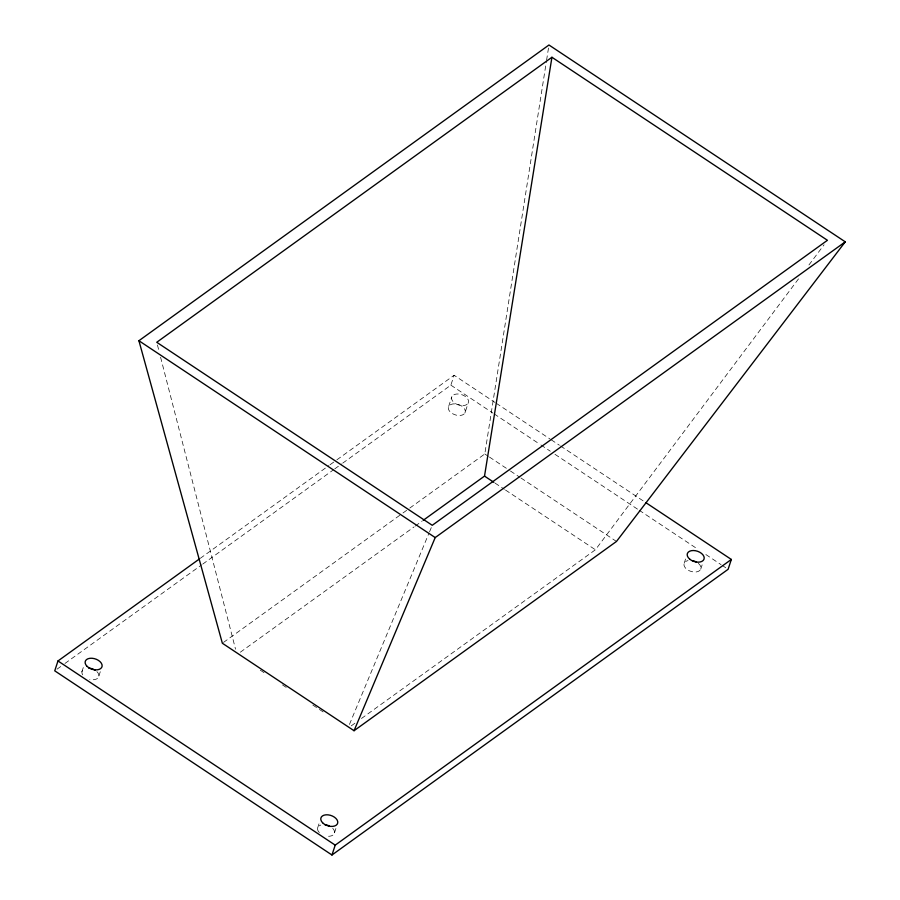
<?xml version="1.0" encoding="UTF-8"?>
<svg xmlns="http://www.w3.org/2000/svg" width="900" height="900" viewBox="0 0 900 900"><rect width="100%" height="100%" fill="white"/><g stroke="black" fill="none" stroke-linecap="round" stroke-linejoin="round"><path stroke-width="0.67" stroke-dasharray="4.5 3.38" d="M409.815 508.05L484.796 453.971L546.356 61.639M546.581 60.255L548.539 47.767M81.889 671.839L83.914 665.663M98.876 676.012L100.496 671.085M342.72 463.129L450.866 385.144L454.106 375.277L495.045 402.469M448.661 406.418L451.912 396.551M317.576 828.135L319.601 821.97M464.94 412.92A8.786 5.411 18.2 0 0 454.928 403.853A8.786 5.411 18.2 0 0 450.54 412.234A8.786 5.411 18.2 0 0 464.94 412.92L468.18 403.054A8.786 5.411 18.2 0 0 458.168 393.986A8.786 5.411 18.2 0 0 453.791 402.356A8.786 5.411 18.2 0 0 468.18 403.054M334.485 832.804L336.105 827.876M684.169 563.276L686.205 557.1M700.729 569.16L702.349 564.233M349.447 724.444L429.019 533.059M429.559 531.765L432.248 525.296M361.463 718.492L595.406 549.776L798.851 278.415M808.942 264.96L824.074 244.778M200.273 558.337L328.894 465.57M330.03 464.749L335.723 460.654M336.859 459.832L454.106 375.277M57.015 669.184L63.844 664.256M64.98 663.435L201.578 564.93M202.714 564.109L333.619 469.699M334.755 468.877L341.584 463.95M223.493 642.42L401.861 513.788M402.998 512.966L408.679 508.871M240.345 652.196L414.101 526.882M415.238 526.061L422.055 521.156M351.236 725.873L355.781 722.587M496.215 403.245L550.024 438.998M551.194 439.774L559.384 445.207M560.554 445.995L644.783 501.941M450.866 385.144L492.975 413.111M494.145 413.899L539.764 444.206M540.934 444.983L550.294 451.192M554.974 454.309L638.021 509.479M639.191 510.255L697.68 549.113M705.87 554.546L721.08 564.649M722.25 565.425L725.76 567.765M484.796 453.971L488.284 456.3M489.454 457.065L509.265 470.228M510.435 471.004L519.75 477.202M520.92 477.968L616.477 541.451M495.022 483.086L504.36 489.285M505.53 490.061L595.406 549.776M260.28 670.163L264.949 673.268M282.465 684.9L287.134 688.005M312.817 705.06L324.484 712.822M157.444 344.993L159.188 351.787M160.583 357.221L235.541 649.226M96.851 671.558A8.786 5.411 18.2 0 1 97.987 677.936A8.786 5.411 18.2 0 1 89.73 679.365M82.699 674.831A8.786 5.411 18.2 0 1 84.836 668.599M698.332 563.332A8.786 5.411 18.2 0 1 698.074 571.511A8.786 5.411 18.2 0 1 685.586 568.17A8.786 5.411 18.2 0 1 688.028 560.576M332.741 828.349A8.786 5.411 18.2 0 1 327.229 836.235M319.32 832.601A8.786 5.411 18.2 0 1 320.782 825.053"/><path stroke-width="1.35" d="M423.191 520.335L484.515 476.1L551.936 57.262L827.438 240.289L432.248 525.296L156.746 342.281L551.936 57.262M199.125 559.159L57.983 660.96L54.742 670.826L331.965 855L728.1 569.317L731.34 559.451L645.952 502.718M331.965 855L335.216 845.134L731.34 559.451M354.049 730.721L435.206 537.57L845.258 241.841L548.966 45L138.915 340.729L222.356 643.241L354.049 730.721L616.477 541.451L845.258 241.841M484.515 476.1L493.853 482.31M138.915 340.729L435.206 537.57M57.983 660.96L335.216 845.134M88.808 668.126A8.786 5.411 18.2 0 1 95.198 670.264M692.258 560.599A8.786 5.411 18.2 0 1 696.544 562.118M324.844 824.715A8.786 5.411 18.2 0 1 329.22 825.919M87.165 666.428A8.786 5.411 18.2 0 0 101.666 667.485A8.786 5.411 18.2 0 0 92.059 658.26A8.786 5.411 18.2 0 0 87.165 666.428M689.805 559.226A8.786 5.411 18.2 0 0 703.969 559.294A8.786 5.411 18.2 0 0 693.304 550.519A8.786 5.411 18.2 0 0 689.805 559.226M322.571 822.735A8.786 5.411 18.2 0 0 337.174 824.242A8.786 5.411 18.2 0 0 328.084 814.849A8.786 5.411 18.2 0 0 322.571 822.735"/></g></svg>
